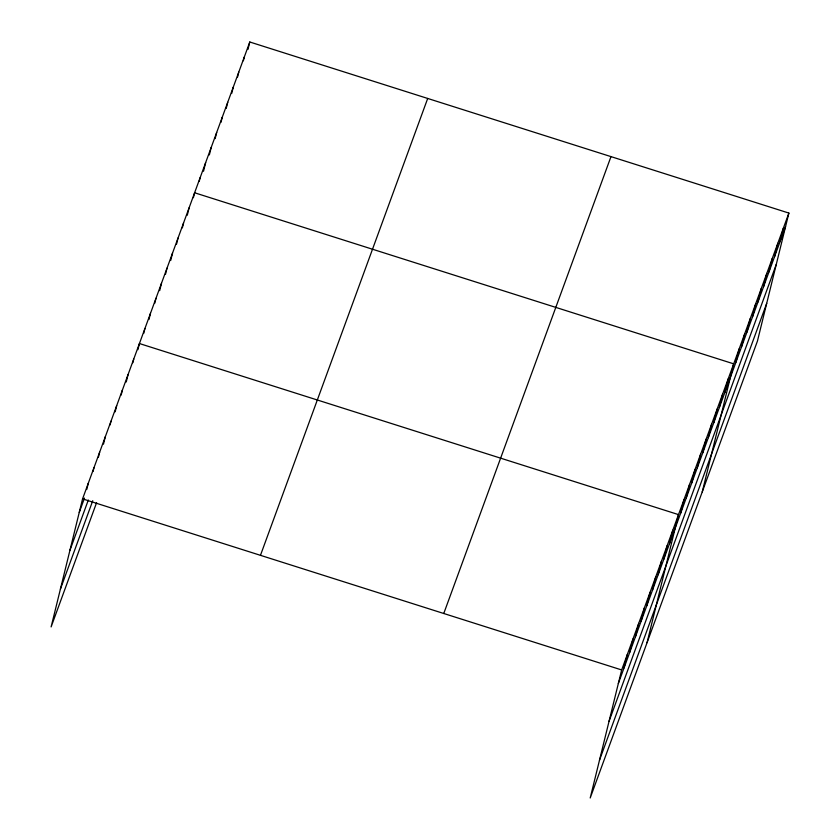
<?xml version="1.0" encoding="UTF-8"?>
<svg xmlns="http://www.w3.org/2000/svg" width="840" height="840" viewBox="0 0 840 840"><rect width="100%" height="100%" fill="white"/><g stroke="black" fill="none" stroke-linecap="round" stroke-linejoin="round"><path stroke-width="1.26" d="M788.886 213.077L621.663 669.952L590.205 798L757.428 341.124L788.886 213.077L249.795 42L82.572 498.876L51.114 626.924L96.6 502.656M86.74 489.5L88.252 483.336M93.03 471.503L93.944 467.806M98.417 457.202L99.624 452.267M103.498 444.129L105.305 436.737M110.093 424.904L110.995 421.207M115.164 411.831L116.676 405.668M121.16 395.062L122.367 390.138M126.242 381.99L128.048 374.598M132.836 362.764L133.739 359.069M137.907 349.692L139.419 343.539L678.521 514.615L647.062 642.663M143.734 333.385L144.942 328.461M148.953 319.536L150.465 313.383M154.77 303.23L155.978 298.305M159.684 290.619L161.501 283.227M165.501 274.312L167.013 268.149M170.72 260.463L172.536 253.071M176.536 244.157L178.048 237.993M182.364 227.85L183.572 222.925M187.278 215.24L189.095 207.847M193.4 197.694L194.607 192.77L733.698 363.846L702.25 491.894M199.216 181.388L200.13 177.691M203.532 171.234L205.643 162.614M209.349 154.928L211.166 147.535M215.166 138.621L216.678 132.458M220.994 122.314L222.201 117.38M226.212 108.465L227.724 102.312M231.725 93.387L233.237 87.234M237.552 77.081L238.76 72.156M243.369 60.774L244.272 57.078M247.978 49.392L249.795 42M624.015 667.968L627.344 654.413M629.706 652.428L633.034 638.883M635.387 636.899L638.715 623.343M641.077 621.359L644.406 607.813M646.758 605.829L650.087 592.284M652.449 590.3L655.778 576.744M658.13 574.76L661.458 561.215M663.821 559.23L667.149 545.675M669.501 543.69L672.829 530.145M680.704 513.082L684.033 499.538M686.227 498.005L689.556 484.459M691.74 482.927L695.069 469.382M697.263 467.849L700.591 454.304M702.775 452.781L706.104 439.226M708.299 437.703L711.627 424.147M713.822 422.625L717.15 409.07M719.334 407.547L722.663 394.002M724.857 392.469L728.186 378.924M735.893 362.313L739.221 348.768M741.405 347.235L744.734 333.69M746.928 332.157L750.256 318.612M752.451 317.09L755.779 303.534M757.964 302.012L761.292 288.456M763.486 286.933L766.815 273.378M768.999 271.856L772.327 258.31M774.522 256.778L777.851 243.233M780.034 241.7L783.363 228.155M79.243 512.421L84.483 498.078M69.962 550.211L88.326 500.021M60.396 589.134L92.757 500.714M260.463 555.324L427.697 98.459M443.762 613.494L610.985 156.618M618.335 683.498L785.558 226.622M609.053 721.287L776.275 264.411M599.487 760.211L766.71 303.345M82.572 498.876L621.663 669.952"/></g></svg>
